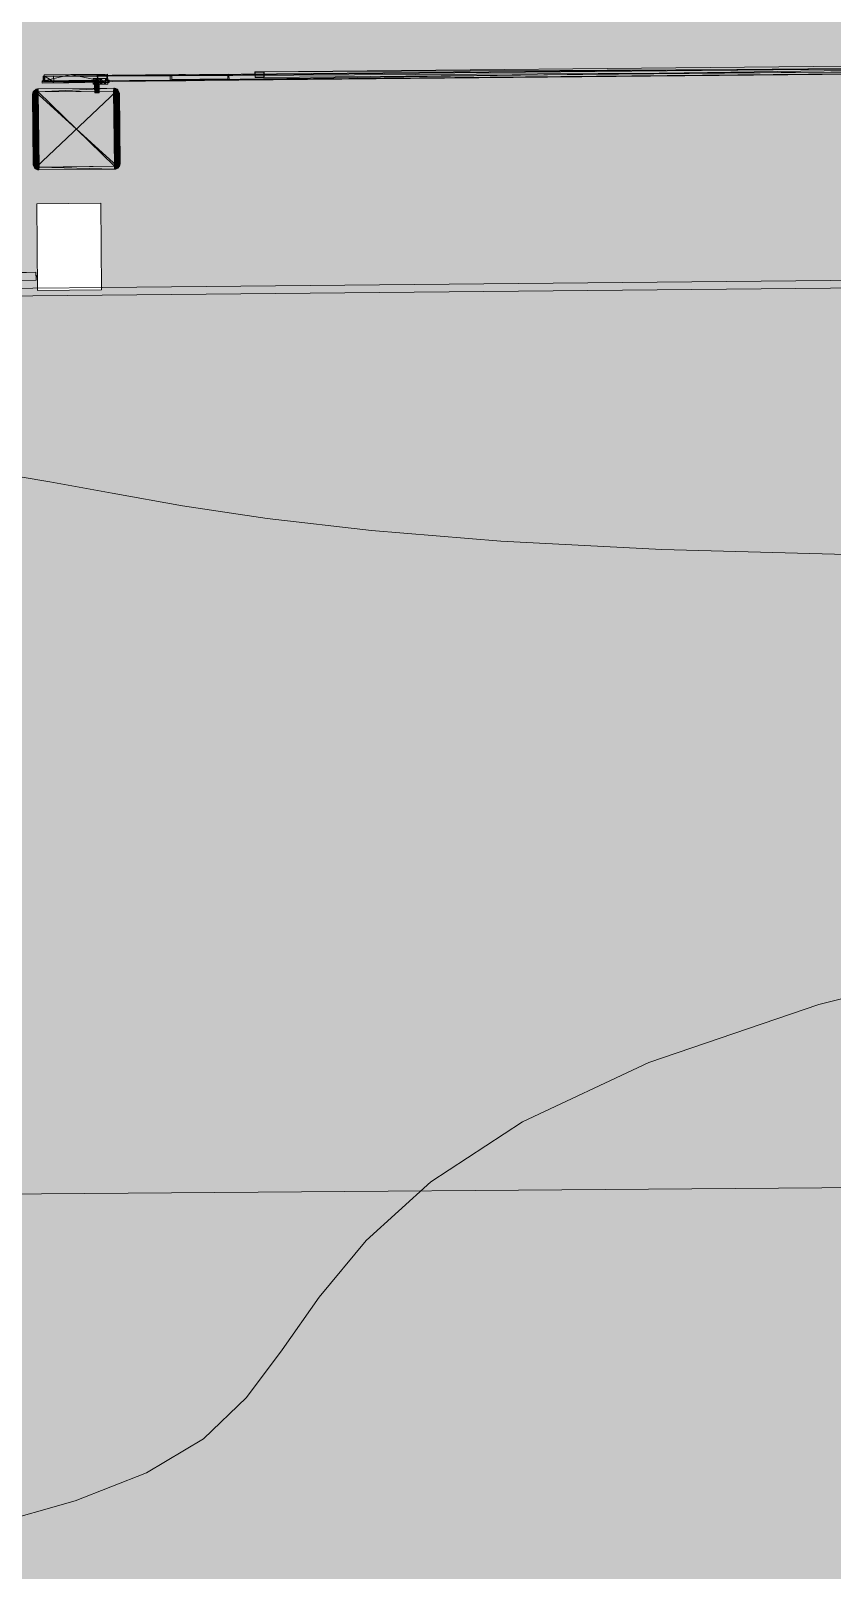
# Model space of a CAD drawing. Header units: millimetres. Extents: x 132836 to 1862386, y -330276 to -143438.
# Drawn here: x 167533 to 170853, y -277202 to -270822 of the extents above; entities that cross this region are included whole.
import ezdxf

# ---------------------------------------------------------------- set-up
doc = ezdxf.new("R2010")
doc.units = ezdxf.units.MM
doc.header["$MEASUREMENT"] = 0
doc.linetypes.add('Wipeout_Contour', pattern=[1000, 0, -1000])
for name, color, linetype in [('Divers - Dessin général', 7, 'Continuous'), ('Nouveau_0', 7, 'Continuous'), ('Nouveau_CN_02_00', 7, 'Continuous'), ('Nouveau_rg', 7, 'Continuous'), ('Structure - Murs extérieurs', 7, 'Continuous')]:
    doc.layers.add(name, color=color, linetype=linetype)

msp = doc.modelspace()

# ---------------------------------------------------------------- hatches: boundary and pattern name
at = {"linetype": 'Continuous', "lineweight": 0, "true_color": 0x6f6f6f}
h = msp.add_hatch(color=8, dxfattribs=at)
h.paths.add_polyline_path([(141848.442, -275935.042), (141848.442, -295062.571), (269220.821, -293826.868), (269220.821, -270902.734), (268763.049, -270902.734), (254213.6, -271040.575), (254213.6, -163437.635), (153156.2, -163437.635), (153156.2, -271040.575), (153182.962, -271040.57), (153183.146, -272000.514, -0.40942736), (149183.681, -275935.042)])
h.paths.add_polyline_path([(158435.584, -260639.953), (155145.584, -260639.953), (155145.584, -248364.953), (155145.584, -243089.974), (155145.584, -242189.974), (158435.584, -242189.974)], flags=0)
h.paths.add_polyline_path([(196775.042, -260810.571), (196775.042, -222495.57), (186955.542, -222495.57), (186955.542, -218295.57), (196754.55, -218295.57), (196754.55, -208495.57), (196754.55, -204495.57), (193355.542, -204495.57), (193355.542, -201780.57), (193355.542, -195161.535), (195576.034, -195161.535), (195576.034, -189810.571), (217850.068, -189810.571), (217850.068, -262266.885), (245610.045, -262266.885), (245610.045, -253395.571), (245626.034, -253395.571), (246426.034, -253395.571), (247826.034, -253395.571), (247826.034, -248005.571), (247826.034, -246605.571), (245626.034, -246605.571), (245610.045, -246605.571), (245610.045, -171995.57), (212806.28, -171995.57), (161503.433, -171995.57), (161503.433, -193810.571), (161503.433, -230015.57), (161503.433, -260810.571)], flags=0)
h.paths.add_polyline_path([(162737.042, -269433.913, -0.09031866), (162858.773, -268727.623, -0.20144873), (163912.639, -267592.74, -0.10421145), (164718.006, -267415.055), (165317.979, -267409.371, -0.10404461), (166125.354, -267571.244, -0.23825546), (167284.257, -268953.318, -0.05518862), (167336.836, -269390.334), (167338.931, -269611.438), (167351.046, -270890.267), (167092.583, -271892.761, -0.26794919), (165370.083, -272909.124), (164770.11, -272914.808, -0.19371746), (163379.252, -272370.185, -0.07056876), (163028.663, -271931.262, -0.1316525), (162751.253, -270933.845)], flags=0)
h.paths.add_polyline_path([(173316.986, -273599.031), (173316.986, -273452.052), (173330.488, -267377.824, -0.3805567), (175316.986, -265609.826), (175394.714, -265609.826), (175394.714, -270609.826), (190394.714, -270609.826), (190394.714, -265609.826), (195356.191, -265609.826, -0.41421356), (196856.191, -267109.826), (196856.191, -273660.699, -0.34550161), (195137.285, -275433.432), (175327.752, -275599.002, -0.4157911)], flags=0)
h.paths.add_polyline_path([(205510.093, -271504.083, -0.13447393), (205230.948, -270484.937), (205230.948, -268984.937, -0.41421356), (207230.948, -266984.937), (207830.948, -266984.937, -0.41421356), (209830.948, -268984.937), (209830.948, -270484.937, -0.12882035), (209574.03, -271465.581, -0.27093629), (207830.948, -272484.937), (207230.948, -272484.937, -0.26498)], flags=0)
h.paths.add_polyline_path([(217862.687, -273329.325), (217869.949, -267730.336, -0.09856151), (218100.718, -266943.721), (218117.681, -266951.545, -0.258849), (219955.479, -265605.827), (219953.141, -265587.294), (220637.569, -265587.294), (220637.569, -265687.294), (220637.569, -270687.294), (250537.569, -270687.294), (250537.569, -265687.294), (252208.004, -265687.294), (254186.294, -265687.294), (254186.294, -267687.294), (254186.294, -271062.255, 0.00134576), (254186.323, -271073.021), (254197.209, -273095.233, -0.41421356), (252208.004, -275105.97), (243484.534, -275105.97, -0.00518896), (243431.438, -275116.103), (235447.992, -275196.191), (220071.012, -275253.24, -0.38655333), (217873.089, -273475.385, -0.02518922)], flags=0)

# ---------------------------------------------------------------- linework, layer by layer
at = {"color": 7, "linetype": 'Continuous', "lineweight": 20, "flags": 128}
for points in [[(168110.039, -271004.354), (172659.638, -270961.251)], [(168110.243, -271025.89), (172659.638, -270961.251)], [(172660.606, -270963.642), (168117.013, -271006.688)], [(173049.012, -270948.089), (168499.414, -270991.191)], [(167800.915, -271026.484), (167580.329, -271028.573)], [(167580.374, -271033.373), (167800.915, -271026.484)], [(167584.095, -271009.337), (167589.602, -271009.285)], [(167584.322, -271033.336), (167584.095, -271009.337)], [(167584.322, -271033.336), (167589.602, -271009.285)], [(167587.673, -271004.503), (167697.96, -271003.458), (167808.247, -271002.413)], [(167587.673, -271004.503), (167587.9, -271028.502)], [(167808.474, -271026.412), (167697.96, -271003.458), (167587.9, -271028.502)], [(167589.602, -271009.285), (168110.039, -271004.354)], [(167589.602, -271009.285), (167627.425, -271008.926)], [(167589.602, -271009.285), (167627.652, -271032.925)], [(167589.83, -271033.284), (167589.602, -271009.285)], [(167589.602, -271009.285), (167589.83, -271033.284)], [(167589.83, -271033.284), (168110.243, -271025.89)], [(168117.013, -271006.688), (167590.573, -271011.676)], [(167590.573, -271011.676), (168117.032, -271008.682)], [(167590.573, -271011.676), (167590.755, -271030.875)], [(168117.195, -271025.887), (167590.755, -271030.875)], [(167627.425, -271008.926), (167627.652, -271032.925)], [(167821.378, -271019.089), (167791.379, -271019.374)], [(167791.606, -271043.373), (167791.379, -271019.374)], [(167791.606, -271043.373), (167821.378, -271019.089)], [(167799.539, -271026.917), (167798.045, -271027.591), (167797.124, -271029.172), (167796.868, -271031.322)], [(167796.87, -271031.526), (167797.124, -271029.172), (167798.038, -271026.859), (167799.519, -271024.841), (167801.473, -271023.286), (167803.767, -271022.28), (167806.236, -271021.897), (167808.734, -271022.173), (167811.071, -271023.075), (167813.089, -271024.544), (167814.655, -271026.485), (167815.673, -271028.768), (167816.042, -271031.132)], [(167796.913, -271031.803), (167797.13, -271029.844), (167798.045, -271027.591), (167799.527, -271025.633), (167801.48, -271024.114), (167803.775, -271023.132), (167806.244, -271022.761), (167808.742, -271023.025), (167811.079, -271023.903), (167813.096, -271025.336), (167814.662, -271027.229), (167815.679, -271029.44), (167816.004, -271031.473)], [(167796.987, -271032.279), (167797.141, -271030.96), (167798.057, -271028.791), (167799.539, -271026.917), (167801.493, -271025.47), (167803.788, -271024.524), (167806.257, -271024.177), (167808.756, -271024.417), (167811.092, -271025.259), (167813.109, -271026.632), (167814.674, -271028.441), (167815.69, -271030.568), (167815.939, -271032.059)], [(167797.094, -271032.973), (167797.155, -271032.484), (167798.072, -271030.459), (167799.556, -271028.693), (167801.511, -271027.33), (167803.807, -271026.456), (167806.276, -271026.121), (167808.774, -271026.349), (167811.109, -271027.131), (167813.126, -271028.42), (167814.69, -271030.109), (167815.705, -271032.104), (167815.846, -271032.899)], [(167799.527, -271025.633), (167798.038, -271026.859), (167797.122, -271028.956)], [(167798.036, -271026.619), (167797.122, -271028.956)], [(167798.036, -271026.619), (167797.241, -271033.923)], [(167799.517, -271024.601), (167798.036, -271026.619)], [(167799.519, -271024.841), (167798.036, -271026.619)], [(167798.036, -271026.619), (167798.038, -271026.859), (167798.045, -271027.591), (167798.057, -271028.791), (167798.072, -271030.459), (167798.092, -271032.535), (167798.116, -271035.019), (167798.124, -271035.938)], [(167798.036, -271026.619), (167798.247, -271036.217)], [(167799.517, -271024.601), (167798.247, -271036.217)], [(167799.517, -271024.601), (167801.47, -271023.022)], [(167799.517, -271024.601), (167799.519, -271024.841), (167799.527, -271025.633), (167799.539, -271026.917), (167799.556, -271028.693), (167799.577, -271030.925), (167799.602, -271033.576), (167799.631, -271036.6), (167799.643, -271037.959)], [(167799.517, -271024.601), (167799.813, -271038.171)], [(167799.519, -271024.841), (167801.47, -271023.022)], [(167799.527, -271025.633), (167801.473, -271023.286), (167803.765, -271022.016)], [(167799.539, -271026.917), (167801.48, -271024.114), (167803.767, -271022.28), (167806.233, -271021.633)], [(167799.556, -271028.693), (167801.493, -271025.47), (167803.775, -271023.132), (167806.236, -271021.897)], [(167799.577, -271030.925), (167801.511, -271027.33), (167803.788, -271024.524), (167806.244, -271022.761)], [(167801.47, -271023.022), (167799.813, -271038.171)], [(167808.474, -271026.412), (167800.915, -271026.484)], [(167800.915, -271026.484), (167810.416, -271031.194)], [(167800.915, -271026.484), (167800.96, -271031.283), (167801.006, -271036.083)], [(167801.47, -271023.022), (167801.473, -271023.286), (167801.48, -271024.114), (167801.493, -271025.47), (167801.511, -271027.33), (167801.533, -271029.682), (167801.559, -271032.466), (167801.589, -271035.634), (167801.623, -271039.15), (167801.626, -271039.493)], [(167801.47, -271023.022), (167801.844, -271039.651)], [(167801.533, -271029.682), (167803.807, -271026.456), (167806.257, -271024.177)], [(167801.559, -271032.466), (167803.829, -271028.868), (167806.276, -271026.121)], [(167803.765, -271022.016), (167801.844, -271039.651)], [(167803.765, -271022.016), (167803.767, -271022.28), (167803.775, -271023.132), (167803.788, -271024.524), (167803.807, -271026.456), (167803.829, -271028.868), (167803.857, -271031.736), (167803.888, -271035.012), (167803.922, -271038.624), (167803.939, -271040.46)], [(167803.765, -271022.016), (167804.18, -271040.553)], [(167806.233, -271021.633), (167804.18, -271040.553)], [(167806.233, -271021.633), (167808.732, -271021.909), (167808.734, -271022.173), (167808.742, -271023.025), (167808.756, -271024.417), (167808.774, -271026.349), (167808.797, -271028.773), (167808.824, -271031.641), (167808.855, -271034.929), (167808.889, -271038.553), (167808.908, -271040.483)], [(167806.233, -271021.633), (167808.734, -271022.173), (167811.079, -271023.903), (167813.109, -271026.632)], [(167806.233, -271021.633), (167806.236, -271021.897), (167806.244, -271022.761), (167806.257, -271024.177), (167806.276, -271026.121), (167806.299, -271028.557), (167806.326, -271031.461), (167806.358, -271034.772), (167806.392, -271038.42), (167806.415, -271040.802)], [(167806.233, -271021.633), (167806.667, -271040.83)], [(167806.236, -271021.897), (167808.742, -271023.025), (167811.092, -271025.259), (167813.126, -271028.42)], [(167806.244, -271022.761), (167808.756, -271024.417), (167811.109, -271027.131), (167813.147, -271030.664)], [(167806.257, -271024.177), (167808.774, -271026.349), (167811.132, -271029.495), (167813.172, -271033.328)], [(167806.276, -271026.121), (167808.797, -271028.773), (167811.158, -271032.279), (167813.201, -271036.364)], [(167808.732, -271021.909), (167806.667, -271040.83)], [(167808.247, -271002.413), (167829.054, -271002.216), (167849.849, -271002.019)], [(167808.247, -271002.413), (167848.011, -271006.837)], [(167810.188, -271007.195), (167808.247, -271002.413)], [(167808.247, -271002.413), (167808.474, -271026.412)], [(167808.474, -271026.412), (167810.188, -271007.195)], [(167808.474, -271026.412), (167810.416, -271031.194)], [(167808.732, -271021.909), (167811.071, -271023.075), (167813.096, -271025.336)], [(167808.732, -271021.909), (167811.068, -271022.811)], [(167808.732, -271021.909), (167809.147, -271040.446)], [(167811.068, -271022.811), (167809.147, -271040.446)], [(167810.188, -271007.195), (167848.011, -271006.837)], [(167810.188, -271007.195), (167810.416, -271031.194)], [(167810.377, -271027.079), (167848.238, -271030.836)], [(167811.227, -271039.53), (167811.222, -271038.987), (167811.188, -271035.471), (167811.158, -271032.279), (167811.132, -271029.495), (167811.109, -271027.131), (167811.092, -271025.259), (167811.079, -271023.903), (167811.071, -271023.075), (167811.068, -271022.811)], [(167811.068, -271022.811), (167813.089, -271024.544)], [(167811.068, -271022.811), (167811.43, -271039.441)], [(167813.087, -271024.292), (167811.43, -271039.441)], [(167813.216, -271038.005), (167813.201, -271036.364), (167813.172, -271033.328), (167813.147, -271030.664), (167813.126, -271028.42), (167813.109, -271026.632), (167813.096, -271025.336), (167813.089, -271024.544), (167813.087, -271024.292)], [(167813.087, -271024.292), (167814.653, -271026.245)], [(167813.087, -271024.292), (167813.395, -271037.862)], [(167814.653, -271026.245), (167813.089, -271024.544)], [(167815.671, -271028.54), (167814.655, -271026.485), (167813.096, -271025.336)], [(167816.054, -271031.02), (167815.673, -271028.768), (167814.662, -271027.229), (167813.109, -271026.632)], [(167814.653, -271026.245), (167813.395, -271037.862)], [(167814.746, -271036.021), (167814.733, -271034.705), (167814.71, -271032.209), (167814.69, -271030.109), (167814.674, -271028.441), (167814.662, -271027.229), (167814.655, -271026.485), (167814.653, -271026.245)], [(167814.653, -271026.245), (167815.671, -271028.54)], [(167814.653, -271026.245), (167814.876, -271035.844)], [(167821.378, -271019.089), (167851.376, -271018.805)], [(167842.293, -271018.891), (167821.378, -271019.089)], [(167842.293, -271018.891), (167821.378, -271019.089)], [(167821.378, -271019.089), (167842.52, -271042.89)], [(167821.605, -271043.088), (167821.378, -271019.089)], [(167821.605, -271043.088), (167821.378, -271019.089)], [(167821.605, -271043.088), (167851.376, -271018.805)], [(167829.054, -271002.216), (167848.011, -271006.837)], [(167842.52, -271042.89), (167842.293, -271018.891)], [(167848.011, -271006.837), (167849.849, -271002.019)], [(167848.011, -271006.837), (167850.077, -271026.018)], [(167848.238, -271030.836), (167848.011, -271006.837)], [(167848.238, -271030.836), (167850.077, -271026.018)], [(167850.077, -271026.018), (167849.849, -271002.019)], [(167857.636, -271025.946), (167850.077, -271026.018)], [(167850.077, -271026.018), (167857.682, -271030.746)], [(167851.376, -271018.805), (167851.604, -271042.804)], [(167857.727, -271035.546), (167857.682, -271030.746), (167857.636, -271025.946)], [(167870.054, -271005.428), (168145.778, -271002.816)], [(167870.054, -271005.428), (167870.066, -271006.628)], [(167870.066, -271006.628), (168145.778, -271002.816)], [(167870.066, -271006.628), (168145.789, -271004.015)], [(168353.725, -271002.045), (168110.039, -271004.354)], [(168110.039, -271004.354), (168320.179, -271002.363)], [(168110.061, -271006.639), (168353.757, -271005.483)], [(168110.267, -271028.353), (172659.865, -270985.25)], [(168117.032, -271008.682), (172660.788, -270982.841)], [(168117.178, -271024.03), (168348.667, -271020.96)], [(172660.788, -270982.841), (168117.195, -271025.887)], [(168117.195, -271025.887), (168348.693, -271023.694)], [(168117.195, -271025.887), (168316.948, -271023.995)], [(168353.952, -271026.044), (168136.339, -271028.106)], [(168142.017, -271006.451), (168348.511, -271004.495)], [(168145.778, -271002.816), (168174.145, -271002.547)], [(168145.778, -271002.816), (168174.156, -271003.747)], [(168145.778, -271002.816), (168145.789, -271004.015)], [(168145.789, -271004.015), (168174.156, -271003.747)], [(168174.156, -271003.747), (168174.145, -271002.547)], [(168499.414, -270991.191), (168461.597, -270991.55)], [(168462.566, -270993.94), (168461.597, -270991.55)], [(168461.597, -270991.55), (168461.825, -271015.548)], [(168462.566, -270993.94), (168461.825, -271015.548)], [(168498.673, -271012.799), (168461.825, -271015.548)], [(168462.748, -271013.14), (168461.825, -271015.548)], [(168499.641, -271015.19), (168461.825, -271015.548)], [(168499.414, -270991.191), (168462.566, -270993.94)], [(168462.566, -270993.94), (168498.491, -270993.6)], [(168462.748, -271013.14), (168462.566, -270993.94)], [(168498.673, -271012.799), (168462.748, -271013.14)], [(168498.491, -270993.6), (168499.414, -270991.191)], [(168498.491, -270993.6), (168498.673, -271012.799)], [(168499.641, -271015.19), (168498.491, -270993.6)], [(168499.641, -271015.19), (168498.673, -271012.799)], [(173049.216, -270969.624), (168499.414, -270991.191)], [(168499.414, -270991.191), (168499.641, -271015.19)], [(173049.239, -270972.087), (168499.641, -271015.19)], [(167899.778, -271080.017), (167899.984, -271082.752), (167902.72, -271371.531), (167902.566, -271374.268), (167901.983, -271377.358), (167900.992, -271380.343), (167899.638, -271383.176), (167897.911, -271385.809), (167895.858, -271388.192), (167893.525, -271390.291), (167890.926, -271392.055), (167888.119, -271393.474), (167885.153, -271394.51), (167882.075, -271395.151), (167879.329, -271395.357), (167566.563, -271398.32), (167563.813, -271398.167), (167560.724, -271397.584), (167557.738, -271396.604), (167554.917, -271395.239), (167552.285, -271393.524), (167549.901, -271391.47), (167547.803, -271389.126), (167546.038, -271386.526), (167544.62, -271383.72), (167543.583, -271380.753), (167542.942, -271377.675), (167542.736, -271374.941), (167540, -271086.162), (167540.154, -271083.425), (167540.737, -271080.335), (167541.717, -271077.349), (167543.082, -271074.516), (167544.797, -271071.884), (167546.851, -271069.5), (167549.195, -271067.414), (167551.794, -271065.637), (167554.589, -271064.219), (167557.555, -271063.183), (167560.634, -271062.542), (167563.38, -271062.336), (167876.146, -271059.372), (167878.895, -271059.526), (167881.985, -271060.109), (167884.97, -271061.089), (167887.803, -271062.454), (167890.436, -271064.181), (167892.807, -271066.223), (167894.906, -271068.567), (167896.682, -271071.166), (167898.089, -271073.973), (167899.137, -271076.939), (167899.778, -271080.017), (167902.72, -271371.531)], [(167542.736, -271374.941), (167540.154, -271083.425)], [(167542.942, -271377.675), (167540.154, -271083.425)], [(167542.942, -271377.675), (167540.737, -271080.335)], [(167543.583, -271380.753), (167540.737, -271080.335)], [(167544.62, -271383.72), (167541.717, -271077.349)], [(167543.583, -271380.753), (167541.717, -271077.349)], [(167547.803, -271389.126), (167543.082, -271074.516)], [(167546.038, -271386.526), (167543.082, -271074.516)], [(167544.62, -271383.72), (167543.082, -271074.516)], [(167547.803, -271389.126), (167544.797, -271071.884)], [(167552.285, -271393.524), (167546.851, -271069.5)], [(167549.901, -271391.47), (167546.851, -271069.5)], [(167547.803, -271389.126), (167546.851, -271069.5)], [(167554.917, -271395.239), (167549.195, -271067.414)], [(167552.285, -271393.524), (167549.195, -271067.414)], [(167551.794, -271065.637), (167552.004, -271086.444), (167554.732, -271374.431), (167554.843, -271376.003), (167555.169, -271377.535), (167555.687, -271379.019), (167556.397, -271380.416), (167557.273, -271381.716), (167558.328, -271382.882), (167559.514, -271383.903), (167560.83, -271384.766), (167562.241, -271385.449), (167563.733, -271385.939), (167565.272, -271386.236), (167566.845, -271386.317), (167878.831, -271383.362), (167880.39, -271383.251), (167881.935, -271382.924), (167883.406, -271382.406), (167884.816, -271381.697), (167886.103, -271380.809), (167887.281, -271379.765), (167888.302, -271378.58), (167889.166, -271377.263), (167889.849, -271375.853), (167890.338, -271374.36), (167890.624, -271372.821)], [(167552.085, -271084.884), (167551.794, -271065.637)], [(167887.875, -271071.262), (167551.89, -271074.445)], [(167887.875, -271071.262), (167551.89, -271074.445)], [(167887.875, -271071.262), (167551.89, -271074.445)], [(167551.89, -271074.445), (167554.846, -271386.431)], [(167551.89, -271074.445), (167554.846, -271386.431)], [(167890.831, -271383.248), (167551.89, -271074.445)], [(167554.846, -271386.431), (167551.89, -271074.445)], [(167887.033, -271078.674), (167886.324, -271077.277), (167885.435, -271075.977), (167884.392, -271074.811), (167883.195, -271073.79), (167881.89, -271072.927), (167880.468, -271072.244), (167878.987, -271071.754), (167877.436, -271071.469), (167875.875, -271071.376), (167563.889, -271074.331), (167562.318, -271074.454), (167560.785, -271074.769), (167559.302, -271075.287), (167557.905, -271075.996), (167556.605, -271076.884), (167555.439, -271077.927), (167554.406, -271079.113), (167553.555, -271080.429), (167552.872, -271081.84), (167552.382, -271083.333), (167552.085, -271084.884), (167552.004, -271086.444)], [(167554.732, -271374.431), (167552.004, -271086.444), (167552.085, -271084.884)], [(167552.085, -271084.884), (167554.589, -271064.219)], [(167554.843, -271376.003), (167552.085, -271084.884)], [(167552.382, -271083.333), (167554.589, -271064.219)], [(167555.169, -271377.535), (167552.382, -271083.333)], [(167554.843, -271376.003), (167552.382, -271083.333)], [(167552.872, -271081.84), (167554.589, -271064.219)], [(167555.687, -271379.019), (167552.872, -271081.84)], [(167555.169, -271377.535), (167552.872, -271081.84)], [(167553.555, -271080.429), (167554.589, -271064.219)], [(167556.397, -271380.416), (167553.555, -271080.429)], [(167555.687, -271379.019), (167553.555, -271080.429)], [(167554.406, -271079.113), (167554.589, -271064.219)], [(167557.273, -271381.716), (167554.406, -271079.113)], [(167556.397, -271380.416), (167554.406, -271079.113)], [(167555.439, -271077.927), (167554.589, -271064.219)], [(167887.875, -271071.262), (167554.846, -271386.431)], [(167555.439, -271077.927), (167557.555, -271063.183)], [(167558.328, -271382.882), (167555.439, -271077.927)], [(167557.273, -271381.716), (167555.439, -271077.927)], [(167556.605, -271076.884), (167557.555, -271063.183)], [(167559.514, -271383.903), (167556.605, -271076.884)], [(167558.328, -271382.882), (167556.605, -271076.884)], [(167557.905, -271075.996), (167557.555, -271063.183)], [(167557.905, -271075.996), (167560.634, -271062.542)], [(167560.83, -271384.766), (167557.905, -271075.996)], [(167559.514, -271383.903), (167557.905, -271075.996)], [(167559.302, -271075.287), (167560.634, -271062.542)], [(167562.241, -271385.449), (167559.302, -271075.287)], [(167560.83, -271384.766), (167559.302, -271075.287)], [(167560.785, -271074.769), (167560.634, -271062.542)], [(167560.785, -271074.769), (167563.38, -271062.336)], [(167563.733, -271385.939), (167560.785, -271074.769)], [(167562.241, -271385.449), (167560.785, -271074.769)], [(167562.318, -271074.454), (167563.38, -271062.336)], [(167565.272, -271386.236), (167562.318, -271074.454)], [(167563.733, -271385.939), (167562.318, -271074.454)], [(167563.889, -271074.331), (167563.38, -271062.336)], [(167563.889, -271074.331), (167876.146, -271059.372)], [(167878.831, -271383.362), (167563.889, -271074.331)], [(167566.845, -271386.317), (167563.889, -271074.331)], [(167565.272, -271386.236), (167563.889, -271074.331)], [(167580.329, -271028.573), (167580.374, -271033.373), (167580.42, -271038.173)], [(167800.96, -271031.283), (167580.374, -271033.373)], [(167580.42, -271038.173), (167800.96, -271031.283)], [(167580.42, -271038.173), (167801.006, -271036.083)], [(167584.322, -271033.336), (167589.83, -271033.284)], [(167589.83, -271033.284), (168110.267, -271028.353)], [(167627.652, -271032.925), (167589.83, -271033.284)], [(167821.605, -271043.088), (167791.606, -271043.373)], [(167796.868, -271031.322), (167796.858, -271031.442)], [(167797.311, -271079.32), (167797.084, -271055.321), (167797.054, -271052.201), (167797.025, -271049.142), (167796.997, -271046.19), (167796.971, -271043.382), (167796.946, -271040.79), (167796.924, -271038.438), (167796.904, -271036.374), (167796.888, -271034.646), (167796.875, -271033.266), (167796.865, -271032.258), (167796.859, -271031.646), (167796.858, -271031.442)], [(167796.858, -271031.442), (167797.241, -271033.923)], [(167816.056, -271031.224), (167815.78, -271033.699), (167814.878, -271036.024), (167813.397, -271038.03), (167811.431, -271039.585), (167809.149, -271040.59), (167806.668, -271040.974), (167804.182, -271040.709), (167801.845, -271039.807), (167799.815, -271038.327), (167798.248, -271036.385), (167797.243, -271034.115), (167796.859, -271031.646)], [(167796.859, -271031.646), (167797.241, -271033.923)], [(167816.062, -271031.836), (167815.785, -271034.251), (167814.882, -271036.516), (167813.401, -271038.474), (167811.435, -271039.993), (167809.152, -271040.974), (167806.672, -271041.346), (167804.185, -271041.081), (167801.849, -271040.203), (167799.819, -271038.771), (167798.253, -271036.877), (167797.248, -271034.655), (167796.865, -271032.258)], [(167796.865, -271032.258), (167797.243, -271034.115), (167798.247, -271036.217)], [(167797.122, -271028.956), (167796.868, -271031.322)], [(167796.868, -271031.322), (167796.87, -271031.525)], [(167796.868, -271031.322), (167797.241, -271033.923)], [(167799.556, -271028.693), (167798.057, -271028.791), (167797.13, -271029.844), (167796.87, -271031.526)], [(167816.072, -271032.856), (167815.794, -271035.163), (167814.89, -271037.32), (167813.408, -271039.194), (167811.441, -271040.653), (167809.158, -271041.586), (167806.678, -271041.946), (167804.191, -271041.693), (167801.855, -271040.851), (167799.826, -271039.491), (167798.261, -271037.681), (167797.257, -271035.555), (167796.875, -271033.266)], [(167796.875, -271033.266), (167797.248, -271034.655), (167798.248, -271036.385), (167799.813, -271038.171)], [(167816.085, -271034.248), (167815.805, -271036.411), (167814.901, -271038.436), (167813.417, -271040.202), (167811.45, -271041.565), (167809.166, -271042.438), (167806.685, -271042.774), (167804.199, -271042.545), (167801.864, -271041.763), (167799.835, -271040.474), (167798.271, -271038.785), (167797.268, -271036.791), (167796.888, -271034.646)], [(167796.888, -271034.646), (167797.257, -271035.555), (167798.253, -271036.877), (167799.815, -271038.327)], [(167816.102, -271036), (167815.82, -271037.983), (167814.914, -271039.84), (167813.429, -271041.45), (167811.461, -271042.704), (167809.177, -271043.518), (167806.695, -271043.818), (167804.209, -271043.613), (167801.874, -271042.891), (167799.847, -271041.722), (167798.284, -271040.165), (167797.283, -271038.351), (167796.904, -271036.374)], [(167796.904, -271036.374), (167797.268, -271036.791), (167798.261, -271037.681), (167799.819, -271038.771)], [(167816.121, -271038.088), (167815.838, -271039.855), (167814.93, -271041.508), (167813.443, -271042.95), (167811.474, -271044.06), (167809.189, -271044.79), (167806.707, -271045.066), (167804.221, -271044.873), (167801.887, -271044.235), (167799.861, -271043.198), (167798.3, -271041.821), (167797.301, -271040.198), (167796.924, -271038.438)], [(167796.924, -271038.438), (167797.283, -271038.351), (167798.271, -271038.785), (167799.826, -271039.491)], [(167796.929, -271031.904), (167797.141, -271030.96), (167798.072, -271030.459), (167799.577, -271030.925), (167801.559, -271032.466), (167803.888, -271035.012), (167806.392, -271038.42), (167807.797, -271040.655)], [(167796.946, -271040.79), (167797.301, -271040.198), (167798.284, -271040.165), (167799.835, -271040.474)], [(167816.144, -271040.452), (167815.858, -271041.979), (167814.948, -271043.403), (167813.459, -271044.642), (167811.488, -271045.608), (167809.202, -271046.23), (167806.72, -271046.482), (167804.235, -271046.325), (167801.902, -271045.771), (167799.877, -271044.878), (167798.318, -271043.693), (167797.32, -271042.298), (167796.946, -271040.79)], [(167796.971, -271043.382), (167797.32, -271042.298), (167798.3, -271041.821), (167799.847, -271041.722)], [(167816.169, -271043.08), (167815.881, -271044.331), (167814.968, -271045.503), (167813.477, -271046.526), (167811.505, -271047.324), (167809.217, -271047.838), (167806.735, -271048.041), (167804.25, -271047.921), (167801.918, -271047.475), (167799.895, -271046.738), (167798.337, -271045.769), (167797.342, -271044.626), (167796.971, -271043.382)], [(167796.997, -271046.19), (167797.342, -271044.626), (167798.318, -271043.693), (167799.861, -271043.198)], [(167816.196, -271045.912), (167815.905, -271046.863), (167814.989, -271047.771), (167813.496, -271048.553), (167811.522, -271049.16), (167809.234, -271049.566), (167806.751, -271049.721), (167804.266, -271049.637), (167801.935, -271049.299), (167799.914, -271048.742), (167798.359, -271048.013), (167797.366, -271047.134), (167796.997, -271046.19)], [(167797.025, -271049.142), (167797.366, -271047.134), (167798.337, -271045.769), (167799.877, -271044.878), (167801.887, -271044.235)], [(167816.224, -271048.9), (167815.93, -271049.55), (167815.012, -271050.159), (167813.517, -271050.689), (167811.541, -271051.116), (167809.251, -271051.39), (167806.768, -271051.509), (167804.284, -271051.461), (167801.953, -271051.231), (167799.934, -271050.866), (167798.381, -271050.365), (167797.391, -271049.786), (167797.025, -271049.142)], [(167797.054, -271052.201), (167797.391, -271049.786), (167798.359, -271048.013), (167799.895, -271046.738), (167801.902, -271045.771), (167804.221, -271044.873)], [(167816.253, -271051.995), (167815.956, -271052.322), (167815.035, -271052.631), (167813.538, -271052.909), (167811.56, -271053.132), (167809.269, -271053.286), (167806.786, -271053.357), (167804.301, -271053.333), (167801.972, -271053.235), (167799.955, -271053.062), (167798.404, -271052.825), (167797.417, -271052.522), (167797.054, -271052.201)], [(167797.056, -271032.727), (167797.155, -271032.484), (167798.092, -271032.535), (167799.602, -271033.576), (167801.589, -271035.634), (167803.922, -271038.624), (167805.297, -271040.678)], [(167813.408, -271039.194), (167811.45, -271041.565), (167809.177, -271043.518), (167806.707, -271045.066), (167804.235, -271046.325), (167801.918, -271047.475), (167799.914, -271048.742), (167798.381, -271050.365), (167797.417, -271052.522), (167797.084, -271055.321)], [(167816.283, -271055.139), (167815.984, -271055.226), (167815.06, -271055.307), (167813.561, -271055.381), (167811.582, -271055.46), (167809.29, -271055.506), (167806.806, -271055.541), (167804.322, -271055.553), (167801.994, -271055.551), (167799.978, -271055.522), (167798.429, -271055.464), (167797.445, -271055.402), (167797.084, -271055.321)], [(167797.122, -271028.956), (167797.124, -271029.172), (167797.13, -271029.844), (167797.141, -271030.96), (167797.155, -271032.484), (167797.164, -271033.427)], [(167797.122, -271028.956), (167797.241, -271033.923)], [(167797.241, -271033.923), (167797.243, -271034.115), (167797.248, -271034.655), (167797.257, -271035.555), (167797.268, -271036.791), (167797.283, -271038.351), (167797.301, -271040.198), (167797.32, -271042.298), (167797.342, -271044.626), (167797.366, -271047.134), (167797.391, -271049.786), (167797.417, -271052.522), (167797.445, -271055.402), (167797.311, -271079.32)], [(167797.241, -271033.923), (167798.247, -271036.217)], [(167816.51, -271079.138), (167816.21, -271079.141), (167815.286, -271079.15), (167813.786, -271079.164), (167811.807, -271079.183), (167809.515, -271079.205), (167807.031, -271079.228), (167804.547, -271079.252), (167802.219, -271079.274), (167800.203, -271079.293), (167798.655, -271079.307), (167797.671, -271079.317), (167797.311, -271079.32)], [(167816.51, -271079.138), (167816.21, -271079.141), (167815.286, -271079.15), (167813.786, -271079.164), (167811.807, -271079.183), (167809.515, -271079.205), (167807.031, -271079.228), (167804.547, -271079.252), (167802.219, -271079.274), (167800.203, -271079.293), (167798.655, -271079.307), (167797.671, -271079.317), (167797.311, -271079.32)], [(167797.321, -271034.104), (167798.092, -271032.535), (167799.577, -271030.925), (167801.533, -271029.682), (167803.829, -271028.868), (167806.299, -271028.557), (167808.797, -271028.773), (167811.132, -271029.495), (167813.147, -271030.664), (167814.71, -271032.209), (167815.635, -271033.877)], [(167813.417, -271040.202), (167811.461, -271042.704), (167809.189, -271044.79), (167806.72, -271046.482), (167804.25, -271047.921), (167801.935, -271049.299), (167799.934, -271050.866), (167798.404, -271052.825), (167797.445, -271055.402)], [(167797.445, -271055.402), (167797.671, -271079.317)], [(167797.563, -271034.658), (167798.116, -271035.019), (167799.631, -271036.6), (167801.623, -271039.15), (167802.017, -271039.718)], [(167798.247, -271036.217), (167798.248, -271036.385), (167798.253, -271036.877), (167798.261, -271037.681), (167798.271, -271038.785), (167798.284, -271040.165), (167798.3, -271041.821), (167798.318, -271043.693), (167798.337, -271045.769), (167798.359, -271048.013), (167798.381, -271050.365), (167798.404, -271052.825), (167798.429, -271055.464), (167797.671, -271079.317)], [(167797.895, -271035.415), (167798.116, -271035.019), (167799.602, -271033.576), (167801.559, -271032.466), (167803.857, -271031.736), (167806.326, -271031.461), (167808.824, -271031.641), (167811.158, -271032.279), (167813.172, -271033.328), (167814.733, -271034.705), (167815.093, -271035.282)], [(167798.247, -271036.217), (167799.813, -271038.171)], [(167798.429, -271055.464), (167799.955, -271053.062), (167801.953, -271051.231), (167804.266, -271049.637), (167806.735, -271048.041), (167809.202, -271046.23), (167811.474, -271044.06)], [(167798.429, -271055.464), (167798.655, -271079.307)], [(167798.655, -271079.307), (167799.978, -271055.522)], [(167798.985, -271037.137), (167799.631, -271036.6), (167801.589, -271035.634), (167803.888, -271035.012), (167806.358, -271034.772), (167808.855, -271034.929), (167811.188, -271035.471), (167813.201, -271036.364), (167814.031, -271036.995)], [(167806.678, -271041.946), (167804.185, -271041.081), (167801.845, -271039.807), (167799.813, -271038.171)], [(167799.813, -271038.171), (167799.815, -271038.327), (167799.819, -271038.771), (167799.826, -271039.491), (167799.835, -271040.474), (167799.847, -271041.722), (167799.861, -271043.198), (167799.877, -271044.878), (167799.895, -271046.738), (167799.914, -271048.742), (167799.934, -271050.866), (167799.955, -271053.062), (167799.978, -271055.522), (167800.203, -271079.293)], [(167801.844, -271039.651), (167799.813, -271038.171)], [(167806.685, -271042.774), (167804.191, -271041.693), (167801.849, -271040.203), (167799.815, -271038.327)], [(167806.695, -271043.818), (167804.199, -271042.545), (167801.855, -271040.851), (167799.819, -271038.771)], [(167806.707, -271045.066), (167804.209, -271043.613), (167801.864, -271041.763), (167799.826, -271039.491)], [(167804.221, -271044.873), (167801.874, -271042.891), (167799.835, -271040.474)], [(167801.887, -271044.235), (167799.847, -271041.722)], [(167799.978, -271055.522), (167801.972, -271053.235), (167804.284, -271051.461), (167806.751, -271049.721), (167809.217, -271047.838), (167811.488, -271045.608)], [(167800.203, -271079.293), (167801.994, -271055.551)], [(167800.96, -271031.283), (167810.416, -271031.194), (167848.238, -271030.836), (167857.682, -271030.746)], [(167800.96, -271031.283), (167857.727, -271035.546)], [(167801.006, -271036.083), (167857.727, -271035.546)], [(167801.321, -271039.27), (167801.623, -271039.15), (167803.922, -271038.624), (167806.392, -271038.42), (167808.889, -271038.553), (167811.222, -271038.987), (167811.753, -271039.181)], [(167806.672, -271041.346), (167804.182, -271040.709), (167801.844, -271039.651)], [(167801.844, -271039.651), (167801.845, -271039.807), (167801.849, -271040.203), (167801.855, -271040.851), (167801.864, -271041.763), (167801.874, -271042.891), (167801.887, -271044.235), (167801.902, -271045.771), (167801.918, -271047.475), (167801.935, -271049.299), (167801.953, -271051.231), (167801.972, -271053.235), (167801.994, -271055.551), (167802.219, -271079.274)], [(167804.18, -271040.553), (167801.844, -271039.651)], [(167801.994, -271055.551), (167804.301, -271053.333), (167806.768, -271051.509), (167809.234, -271049.566), (167811.505, -271047.324), (167813.459, -271044.642)], [(167802.219, -271079.274), (167804.322, -271055.553)], [(167803.857, -271031.736), (167806.299, -271028.557)], [(167803.857, -271031.736), (167806.358, -271034.772), (167808.889, -271038.553), (167809.79, -271040.163)], [(167806.668, -271040.974), (167804.18, -271040.553)], [(167804.547, -271079.252), (167804.322, -271055.553), (167804.301, -271053.333), (167804.284, -271051.461), (167804.266, -271049.637), (167804.25, -271047.921), (167804.235, -271046.325), (167804.221, -271044.873), (167804.209, -271043.613), (167804.199, -271042.545), (167804.191, -271041.693), (167804.185, -271041.081), (167804.182, -271040.709), (167804.18, -271040.553)], [(167806.667, -271040.83), (167804.18, -271040.553)], [(167804.322, -271055.553), (167806.786, -271053.357), (167809.251, -271051.39), (167811.522, -271049.16), (167813.477, -271046.526)], [(167804.547, -271079.252), (167806.806, -271055.541)], [(167806.299, -271028.557), (167808.824, -271031.641), (167811.188, -271035.471), (167812.632, -271038.475)], [(167806.326, -271031.461), (167808.855, -271034.929), (167811.222, -271038.987), (167811.433, -271039.438)], [(167806.654, -271052.098), (167806.683, -271055.23)], [(167807.031, -271079.228), (167806.806, -271055.541), (167806.786, -271053.357), (167806.768, -271051.509), (167806.751, -271049.721), (167806.735, -271048.041), (167806.72, -271046.482), (167806.707, -271045.066), (167806.695, -271043.818), (167806.685, -271042.774), (167806.678, -271041.946), (167806.672, -271041.346), (167806.668, -271040.974), (167806.667, -271040.83), (167809.147, -271040.446)], [(167809.147, -271040.446), (167806.667, -271040.83)], [(167809.147, -271040.446), (167806.668, -271040.974)], [(167811.43, -271039.441), (167809.149, -271040.59), (167806.672, -271041.346)], [(167813.395, -271037.862), (167811.431, -271039.585), (167809.152, -271040.974), (167806.678, -271041.946)], [(167813.397, -271038.03), (167811.435, -271039.993), (167809.158, -271041.586), (167806.685, -271042.774)], [(167813.401, -271038.474), (167811.441, -271040.653), (167809.166, -271042.438), (167806.695, -271043.818)], [(167806.806, -271055.541), (167809.269, -271053.286), (167811.541, -271051.116), (167813.496, -271048.553)], [(167807.031, -271079.228), (167809.29, -271055.506)], [(167809.515, -271079.205), (167809.29, -271055.506), (167809.269, -271053.286), (167809.251, -271051.39), (167809.234, -271049.566), (167809.217, -271047.838), (167809.202, -271046.23), (167809.189, -271044.79), (167809.177, -271043.518), (167809.166, -271042.438), (167809.158, -271041.586), (167809.152, -271040.974), (167809.149, -271040.59), (167809.147, -271040.446), (167811.43, -271039.441)], [(167811.43, -271039.441), (167809.147, -271040.446)], [(167809.29, -271055.506), (167811.56, -271053.132), (167813.517, -271050.689)], [(167809.515, -271079.205), (167811.582, -271055.46)], [(167811.807, -271079.183), (167811.582, -271055.46), (167811.56, -271053.132), (167811.541, -271051.116), (167811.522, -271049.16), (167811.505, -271047.324), (167811.488, -271045.608), (167811.474, -271044.06), (167811.461, -271042.704), (167811.45, -271041.565), (167811.441, -271040.653), (167811.435, -271039.993), (167811.431, -271039.585), (167811.43, -271039.441)], [(167811.461, -271042.704), (167813.443, -271042.95), (167814.948, -271043.403), (167815.881, -271044.331), (167816.196, -271045.912)], [(167811.474, -271044.06), (167813.459, -271044.642), (167814.968, -271045.503), (167815.905, -271046.863), (167816.224, -271048.9)], [(167811.582, -271055.46), (167813.538, -271052.909)], [(167811.807, -271079.183), (167813.561, -271055.381)], [(167816.04, -271031.148), (167815.679, -271029.44), (167814.674, -271028.441), (167813.126, -271028.42)], [(167815.991, -271031.593), (167815.69, -271030.568), (167814.69, -271030.109), (167813.147, -271030.664)], [(167815.891, -271032.487), (167815.705, -271032.104), (167814.71, -271032.209), (167813.172, -271033.328)], [(167815.521, -271034.172), (167814.733, -271034.705), (167813.201, -271036.364)], [(167813.395, -271037.862), (167814.878, -271036.024), (167815.785, -271034.251), (167816.072, -271032.856)], [(167814.876, -271035.844), (167813.395, -271037.862)], [(167813.786, -271079.164), (167813.561, -271055.381), (167813.538, -271052.909), (167813.517, -271050.689), (167813.496, -271048.553), (167813.477, -271046.526), (167813.459, -271044.642), (167813.443, -271042.95), (167813.429, -271041.45), (167813.417, -271040.202), (167813.408, -271039.194), (167813.401, -271038.474), (167813.397, -271038.03), (167813.395, -271037.862)], [(167813.397, -271038.03), (167814.882, -271036.516), (167815.794, -271035.163), (167816.085, -271034.248)], [(167813.401, -271038.474), (167814.89, -271037.32), (167815.805, -271036.411), (167816.102, -271036)], [(167813.408, -271039.194), (167814.901, -271038.436), (167815.82, -271037.983), (167816.121, -271038.088)], [(167813.417, -271040.202), (167814.914, -271039.84), (167815.838, -271039.855), (167816.144, -271040.452)], [(167813.429, -271041.45), (167814.93, -271041.508), (167815.858, -271041.979), (167816.169, -271043.08)], [(167813.477, -271046.526), (167814.989, -271047.771), (167815.93, -271049.55), (167816.253, -271051.995)], [(167813.496, -271048.553), (167815.012, -271050.159), (167815.956, -271052.322), (167816.283, -271055.139)], [(167813.517, -271050.689), (167815.035, -271052.631), (167815.984, -271055.226)], [(167813.538, -271052.909), (167815.06, -271055.307)], [(167813.561, -271055.381), (167815.286, -271079.15)], [(167815.671, -271028.54), (167814.876, -271035.844)], [(167814.876, -271035.844), (167815.78, -271033.699), (167816.062, -271031.836)], [(167815.778, -271033.507), (167814.876, -271035.844)], [(167816.21, -271079.141), (167815.06, -271055.307), (167815.035, -271052.631), (167815.012, -271050.159), (167814.989, -271047.771), (167814.968, -271045.503), (167814.948, -271043.403), (167814.93, -271041.508), (167814.914, -271039.84), (167814.901, -271038.436), (167814.89, -271037.32), (167814.882, -271036.516), (167814.878, -271036.024), (167814.876, -271035.844)], [(167815.286, -271079.15), (167815.06, -271055.307)], [(167815.719, -271033.659), (167815.705, -271032.104), (167815.69, -271030.568), (167815.679, -271029.44), (167815.673, -271028.768), (167815.671, -271028.54)], [(167815.671, -271028.54), (167815.778, -271033.507)], [(167815.671, -271028.54), (167816.054, -271031.02)], [(167816.054, -271031.02), (167815.778, -271033.507)], [(167815.778, -271033.507), (167816.056, -271031.224)], [(167816.51, -271079.138), (167815.984, -271055.226), (167815.956, -271052.322), (167815.93, -271049.55), (167815.905, -271046.863), (167815.881, -271044.331), (167815.858, -271041.979), (167815.838, -271039.855), (167815.82, -271037.983), (167815.805, -271036.411), (167815.794, -271035.163), (167815.785, -271034.251), (167815.78, -271033.699), (167815.778, -271033.507)], [(167816.21, -271079.141), (167815.984, -271055.226)], [(167816.51, -271079.138), (167816.283, -271055.139), (167816.253, -271051.995), (167816.224, -271048.9), (167816.196, -271045.912), (167816.169, -271043.08), (167816.144, -271040.452), (167816.121, -271038.088), (167816.102, -271036), (167816.085, -271034.248), (167816.072, -271032.856), (167816.062, -271031.836), (167816.056, -271031.224), (167816.054, -271031.02)], [(167851.604, -271042.804), (167821.605, -271043.088)], [(167842.52, -271042.89), (167821.605, -271043.088)], [(167848.238, -271030.836), (167857.727, -271035.546)], [(167870.293, -271030.627), (168146.017, -271028.014)], [(167870.293, -271030.627), (167870.305, -271031.827)], [(167870.305, -271031.827), (168146.017, -271028.014)], [(167870.305, -271031.827), (168146.028, -271029.214)], [(167875.875, -271071.376), (167876.146, -271059.372)], [(167878.831, -271383.362), (167875.875, -271071.376)], [(167877.436, -271071.469), (167876.146, -271059.372)], [(167877.436, -271071.469), (167878.895, -271059.526)], [(167880.39, -271383.251), (167877.436, -271071.469)], [(167878.831, -271383.362), (167877.436, -271071.469)], [(167878.987, -271071.754), (167878.895, -271059.526)], [(167880.468, -271072.244), (167878.895, -271059.526)], [(167881.935, -271382.924), (167878.987, -271071.754)], [(167880.39, -271383.251), (167878.987, -271071.754)], [(167880.468, -271072.244), (167881.985, -271060.109)], [(167883.406, -271382.406), (167880.468, -271072.244)], [(167881.935, -271382.924), (167880.468, -271072.244)], [(167881.89, -271072.927), (167881.985, -271060.109)], [(167884.816, -271381.697), (167881.89, -271072.927)], [(167883.406, -271382.406), (167881.89, -271072.927)], [(167883.195, -271073.79), (167881.985, -271060.109)], [(167883.195, -271073.79), (167884.97, -271061.089)], [(167886.103, -271380.809), (167883.195, -271073.79)], [(167884.816, -271381.697), (167883.195, -271073.79)], [(167884.392, -271074.811), (167884.97, -271061.089)], [(167887.281, -271379.765), (167884.392, -271074.811)], [(167886.103, -271380.809), (167884.392, -271074.811)], [(167885.435, -271075.977), (167884.97, -271061.089)], [(167885.435, -271075.977), (167887.803, -271062.454)], [(167888.302, -271378.58), (167885.435, -271075.977)], [(167887.281, -271379.765), (167885.435, -271075.977)], [(167886.324, -271077.277), (167887.803, -271062.454)], [(167889.166, -271377.263), (167886.324, -271077.277)], [(167888.302, -271378.58), (167886.324, -271077.277)], [(167887.551, -271080.157), (167887.033, -271078.674), (167887.803, -271062.454)], [(167889.849, -271375.853), (167887.033, -271078.674)], [(167889.166, -271377.263), (167887.033, -271078.674)], [(167890.926, -271392.055), (167890.717, -271371.248), (167887.989, -271083.261), (167887.866, -271081.702), (167887.551, -271080.157), (167887.803, -271062.454)], [(167890.338, -271374.36), (167887.551, -271080.157)], [(167889.849, -271375.853), (167887.551, -271080.157)], [(167893.525, -271390.291), (167887.803, -271062.454)], [(167887.989, -271083.261), (167887.803, -271062.454)], [(167887.866, -271081.702), (167887.803, -271062.454)], [(167890.624, -271372.821), (167887.866, -271081.702)], [(167890.338, -271374.36), (167887.866, -271081.702)], [(167887.875, -271071.262), (167890.831, -271383.248)], [(167890.831, -271383.248), (167887.875, -271071.262)], [(167887.875, -271071.262), (167890.831, -271383.248)], [(167887.989, -271083.261), (167890.717, -271371.248), (167890.624, -271372.821)], [(167893.525, -271390.291), (167890.436, -271064.181)], [(167895.858, -271388.192), (167892.807, -271066.223)], [(167893.525, -271390.291), (167892.807, -271066.223)], [(167899.638, -271383.176), (167894.906, -271068.567)], [(167897.911, -271385.809), (167894.906, -271068.567)], [(167895.858, -271388.192), (167894.906, -271068.567)], [(167899.638, -271383.176), (167896.682, -271071.166)], [(167900.992, -271380.343), (167898.089, -271073.973)], [(167899.638, -271383.176), (167898.089, -271073.973)], [(167901.983, -271377.358), (167899.137, -271076.939)], [(167900.992, -271380.343), (167899.137, -271076.939)], [(167902.566, -271374.268), (167899.778, -271080.017)], [(167901.983, -271377.358), (167899.778, -271080.017)], [(168146.017, -271028.014), (168174.384, -271027.746)], [(168146.017, -271028.014), (168174.395, -271028.946)], [(168146.017, -271028.014), (168146.028, -271029.214)], [(168146.028, -271029.214), (168174.395, -271028.946)], [(168174.395, -271028.946), (168174.384, -271027.746)], [(167554.732, -271374.431), (167554.917, -271395.239)], [(167557.738, -271396.604), (167554.843, -271376.003)], [(167554.843, -271376.003), (167554.917, -271395.239)], [(167554.846, -271386.431), (167890.831, -271383.248)], [(167554.846, -271386.431), (167890.831, -271383.248)], [(167890.831, -271383.248), (167554.846, -271386.431)], [(167557.738, -271396.604), (167555.169, -271377.535)], [(167557.738, -271396.604), (167555.687, -271379.019)], [(167557.738, -271396.604), (167556.397, -271380.416)], [(167557.738, -271396.604), (167557.273, -271381.716)], [(167557.738, -271396.604), (167558.328, -271382.882)], [(167560.724, -271397.584), (167558.328, -271382.882)], [(167560.724, -271397.584), (167559.514, -271383.903)], [(167560.724, -271397.584), (167560.83, -271384.766)], [(167563.813, -271398.167), (167560.83, -271384.766)], [(167563.813, -271398.167), (167562.241, -271385.449)], [(167566.563, -271398.32), (167563.733, -271385.939)], [(167563.813, -271398.167), (167563.733, -271385.939)], [(167566.563, -271398.32), (167565.272, -271386.236)], [(167566.563, -271398.32), (167566.845, -271386.317)], [(167879.329, -271395.357), (167566.845, -271386.317)], [(167879.329, -271395.357), (167878.831, -271383.362)], [(167879.329, -271395.357), (167880.39, -271383.251)], [(167882.075, -271395.151), (167880.39, -271383.251)], [(167882.075, -271395.151), (167881.935, -271382.924)], [(167882.075, -271395.151), (167883.406, -271382.406)], [(167885.153, -271394.51), (167883.406, -271382.406)], [(167885.153, -271394.51), (167884.816, -271381.697)], [(167885.153, -271394.51), (167886.103, -271380.809)], [(167888.119, -271393.474), (167886.103, -271380.809)], [(167888.119, -271393.474), (167887.281, -271379.765)], [(167888.119, -271393.474), (167888.302, -271378.58)], [(167890.926, -271392.055), (167888.302, -271378.58)], [(167890.926, -271392.055), (167889.166, -271377.263)], [(167890.926, -271392.055), (167889.849, -271375.853)], [(167890.926, -271392.055), (167890.338, -271374.36)], [(167890.926, -271392.055), (167890.624, -271372.821), (167890.717, -271371.248)]]:
    msp.add_lwpolyline(points, dxfattribs=at)
for points in [[(167816.054, -271031.02), (167815.671, -271028.54), (167814.653, -271026.245), (167813.087, -271024.292), (167811.068, -271022.811), (167808.732, -271021.909), (167806.233, -271021.633), (167803.765, -271022.016), (167801.47, -271023.022), (167799.517, -271024.601), (167798.036, -271026.619), (167797.122, -271028.956), (167796.868, -271031.322), (167796.858, -271031.442), (167797.241, -271033.923), (167798.247, -271036.217), (167799.813, -271038.171), (167801.844, -271039.651), (167804.18, -271040.553), (167806.667, -271040.83), (167809.147, -271040.446), (167811.43, -271039.441), (167813.395, -271037.862), (167814.876, -271035.844), (167815.778, -271033.507)], [(167813.087, -271024.292), (167811.068, -271022.811), (167808.732, -271021.909), (167806.233, -271021.633), (167803.765, -271022.016), (167801.47, -271023.022), (167799.517, -271024.601), (167798.036, -271026.619), (167797.122, -271028.956), (167796.868, -271031.322), (167796.858, -271031.442), (167797.241, -271033.923), (167798.247, -271036.217), (167799.813, -271038.171), (167801.844, -271039.651), (167804.18, -271040.553), (167806.667, -271040.83), (167809.147, -271040.446), (167811.43, -271039.441), (167813.395, -271037.862), (167814.876, -271035.844), (167815.778, -271033.507), (167816.054, -271031.02), (167815.671, -271028.54), (167814.653, -271026.245)], [(167887.033, -271078.674), (167887.551, -271080.157), (167887.866, -271081.702), (167887.989, -271083.261), (167890.624, -271372.821), (167890.338, -271374.36), (167889.849, -271375.853), (167889.166, -271377.263), (167888.302, -271378.58), (167887.281, -271379.765), (167886.103, -271380.809), (167884.816, -271381.697), (167883.406, -271382.406), (167881.935, -271382.924), (167880.39, -271383.251), (167878.831, -271383.362), (167566.845, -271386.317), (167565.272, -271386.236), (167563.733, -271385.939), (167562.241, -271385.449), (167560.83, -271384.766), (167559.514, -271383.903), (167558.328, -271382.882), (167557.273, -271381.716), (167556.397, -271380.416), (167555.687, -271379.019), (167555.169, -271377.535), (167554.843, -271376.003), (167554.732, -271374.431), (167552.085, -271084.884), (167552.382, -271083.333), (167552.872, -271081.84), (167553.555, -271080.429), (167554.406, -271079.113), (167555.439, -271077.927), (167556.605, -271076.884), (167557.905, -271075.996), (167559.302, -271075.287), (167560.785, -271074.769), (167562.318, -271074.454), (167563.889, -271074.331), (167875.875, -271071.376), (167877.436, -271071.469), (167878.987, -271071.754), (167880.468, -271072.244), (167881.89, -271072.927), (167883.195, -271073.79), (167884.392, -271074.811), (167885.435, -271075.977), (167886.324, -271077.277)]]:
    msp.add_lwpolyline(points, close=True, dxfattribs=at)
at = {"color": 212, "linetype": 'Continuous', "lineweight": 5, "true_color": 0xcb00cc, "flags": 128}
for points in [[(168353.725, -271002.045), (168320.179, -271002.363), (168110.039, -271004.354)], [(168110.039, -271004.354), (168110.243, -271025.89), (168110.267, -271028.353)], [(168110.267, -271028.353), (168136.339, -271028.106), (168353.952, -271026.044)], [(168348.511, -271004.495), (168142.017, -271006.451), (168117.013, -271006.688)], [(168117.013, -271006.688), (168117.032, -271008.682), (168117.195, -271025.887)], [(168117.195, -271025.887), (168316.948, -271023.995), (168348.693, -271023.694)], [(168348.693, -271023.694), (168348.667, -271020.96), (168348.511, -271004.495)], [(168353.952, -271026.044), (168353.757, -271005.483), (168353.725, -271002.045)]]:
    msp.add_lwpolyline(points, dxfattribs=at)
msp.add_lwpolyline([(167552.004, -271086.444), (167553.55, -271249.637), (167554.732, -271374.431), (167554.795, -271375.322), (167554.843, -271376.003), (167555.028, -271376.871), (167555.169, -271377.535), (167555.463, -271378.376), (167555.687, -271379.019), (167556.089, -271379.81), (167556.397, -271380.416), (167556.893, -271381.153), (167557.273, -271381.716), (167557.871, -271382.377), (167558.328, -271382.882), (167558.842, -271383.324), (167559.514, -271383.903), (167560.084, -271384.277), (167560.83, -271384.766), (167561.441, -271385.062), (167562.241, -271385.449), (167562.888, -271385.661), (167563.733, -271385.939), (167564.4, -271386.068), (167565.272, -271386.236), (167565.954, -271386.271), (167566.845, -271386.317), (167702.039, -271385.036), (167878.831, -271383.362), (167879.507, -271383.314), (167880.39, -271383.251), (167881.06, -271383.109), (167881.935, -271382.924), (167882.573, -271382.7), (167883.406, -271382.406), (167884.017, -271382.099), (167884.816, -271381.697), (167885.374, -271381.312), (167886.103, -271380.809), (167886.614, -271380.356), (167887.281, -271379.765), (167887.86, -271379.093), (167888.302, -271378.58), (167888.792, -271377.834), (167889.166, -271377.263), (167889.553, -271376.464), (167889.849, -271375.853), (167890.126, -271375.007), (167890.338, -271374.36), (167890.5, -271373.488), (167890.624, -271372.821), (167890.677, -271371.93), (167890.717, -271371.248), (167889.171, -271208.056), (167887.989, -271083.261), (167887.919, -271082.378), (167887.866, -271081.702), (167887.688, -271080.827), (167887.551, -271080.157), (167887.258, -271079.317), (167887.033, -271078.674), (167886.631, -271077.882), (167886.324, -271077.277), (167885.82, -271076.54), (167885.435, -271075.977), (167884.844, -271075.316), (167884.392, -271074.811), (167883.873, -271074.369), (167883.195, -271073.79), (167882.629, -271073.416), (167881.89, -271072.927), (167881.274, -271072.631), (167880.468, -271072.244), (167879.826, -271072.032), (167878.987, -271071.754), (167878.315, -271071.63), (167877.436, -271071.469), (167876.76, -271071.428), (167875.875, -271071.376), (167740.682, -271072.656), (167563.889, -271074.331), (167563.209, -271074.385), (167562.318, -271074.454), (167561.654, -271074.59), (167560.785, -271074.769), (167560.143, -271074.993), (167559.302, -271075.287), (167558.697, -271075.594), (167557.905, -271075.996), (167557.342, -271076.381), (167556.605, -271076.884), (167556.1, -271077.336), (167555.439, -271077.927), (167554.854, -271078.599), (167554.406, -271079.113), (167553.924, -271079.859), (167553.555, -271080.429), (167553.168, -271081.229), (167552.872, -271081.84), (167552.594, -271082.686), (167552.382, -271083.333), (167552.214, -271084.212), (167552.085, -271084.884), (167552.039, -271085.768)], close=True, dxfattribs=at)
at = {"layer": 'Nouveau_CN_02_00', "color": 8, "linetype": 'Continuous', "lineweight": 5, "flags": 128}
for points in [[(174259.076, -272980.651), (173061.046, -272995.269), (171947.882, -273000.468), (170965.122, -272993.06), (170146.786, -272970.935), (169480.822, -272936.302), (168943.66, -272892.447), (168511.732, -272842.659), (168161.469, -272790.224), (167869.3, -272738.43), (167611.656, -272690.564), (167364.969, -272649.913)], [(167365.652, -277014.015), (167716.844, -276913.983), (168012.599, -276797.488), (168248.366, -276656.645), (168426.173, -276485.815), (168574.374, -276288.35), (168727.901, -276069.848), (168921.688, -275835.911), (169190.667, -275592.137), (169569.771, -275344.127), (170093.934, -275097.479), (170798.088, -274857.794), (171702.823, -274629.877), (172771.357, -274415.355), (173952.561, -274215.061), (175195.31, -274029.826)]]:
    msp.add_lwpolyline(points, dxfattribs=at)
at = {"layer": 'Nouveau_rg', "color": 8, "linetype": 'Continuous', "lineweight": 5, "flags": 128}
msp.add_lwpolyline([(147567.552, -275358.909), (159741.501, -275704.121), (179134.524, -275550.958), (194861.845, -275038.784), (213710.215, -274947.589), (235087.482, -274747.605), (252251.249, -274647.467), (263883.891, -274697.543)], dxfattribs=at)

# ---------------------------------------------------------------- next in the draw order: wipeouts: each hides what was drawn before it
at = {"color": 254, "linetype": 'Wipeout_Contour', "lineweight": 0, "ltscale": 1277187.668610638}
msp.add_wipeout([(167822.486, -271535.599), (167557.195, -271538.112), (167560.605, -271898.096), (167825.897, -271895.583)], dxfattribs=at).dxf.layer = 'Structure - Murs extérieurs'

# ---------------------------------------------------------------- next in the draw order: linework, layer by layer
at = {"color": 7, "linetype": 'Continuous', "lineweight": 20}
for p, q in [((166409.929, -271832.292), (167554.071, -271821.452)), ((167554.071, -271821.452), (166410.251, -271866.259)), ((167554.393, -271855.42), (166410.251, -271866.259)), ((167554.071, -271821.452), (167554.393, -271855.42)), ((167554.199, -271835.039), (167560.072, -271841.778)), ((167554.199, -271835.039), (167560.054, -271839.865)), ((167554.264, -271841.833), (167560.072, -271841.778)), ((167560.054, -271839.865), (167560.072, -271841.778))]:
    msp.add_line(p, q, dxfattribs=at)
at = {"layer": 'Divers - Dessin général', "color": 8, "linetype": 'Continuous', "lineweight": 5}
msp.add_lwpolyline([(254205.676, -163437.635), (254186.294, -271067.638), (152856.388, -272027.634), (152839.018, -197317.635), (152835.676, -163437.635)], close=True, dxfattribs=at)
at = {"layer": 'Divers - Dessin général', "color": 14, "linetype": 'Continuous', "lineweight": 5, "true_color": 0x990000}
msp.add_lwpolyline([(254205.676, -163437.635), (254186.294, -271067.638), (152856.388, -272027.634), (152839.018, -197317.635), (152835.676, -163437.635)], close=True, dxfattribs=at)
at = {"layer": 'Nouveau_0', "color": 8, "linetype": 'Continuous', "lineweight": 5}
msp.add_line((152835.676, -272063.016), (254199.193, -271079.638), dxfattribs=at)
msp.add_line((152835.676, -272063.016), (254199.193, -271079.638), dxfattribs=at)
at = {"layer": 'Nouveau_0', "color": 8, "linetype": 'Continuous', "lineweight": 5, "flags": 128}
msp.add_lwpolyline([(152835.676, -272063.016), (254199.193, -271079.638), (254199.193, -163437.635), (152835.676, -163437.635), (152835.676, -197326.333)], close=True, dxfattribs=at)
at = {"layer": 'Structure - Murs extérieurs', "color": 7, "linetype": 'Continuous', "lineweight": 5}
for points in [[(167822.486, -271535.599), (167557.195, -271538.112)], [(167825.897, -271895.583), (167822.486, -271535.599)], [(167557.195, -271538.112), (167560.605, -271898.096)], [(167560.605, -271898.096), (167825.897, -271895.583)]]:
    msp.add_lwpolyline(points, dxfattribs=at)

doc.saveas('drawing.dxf')
